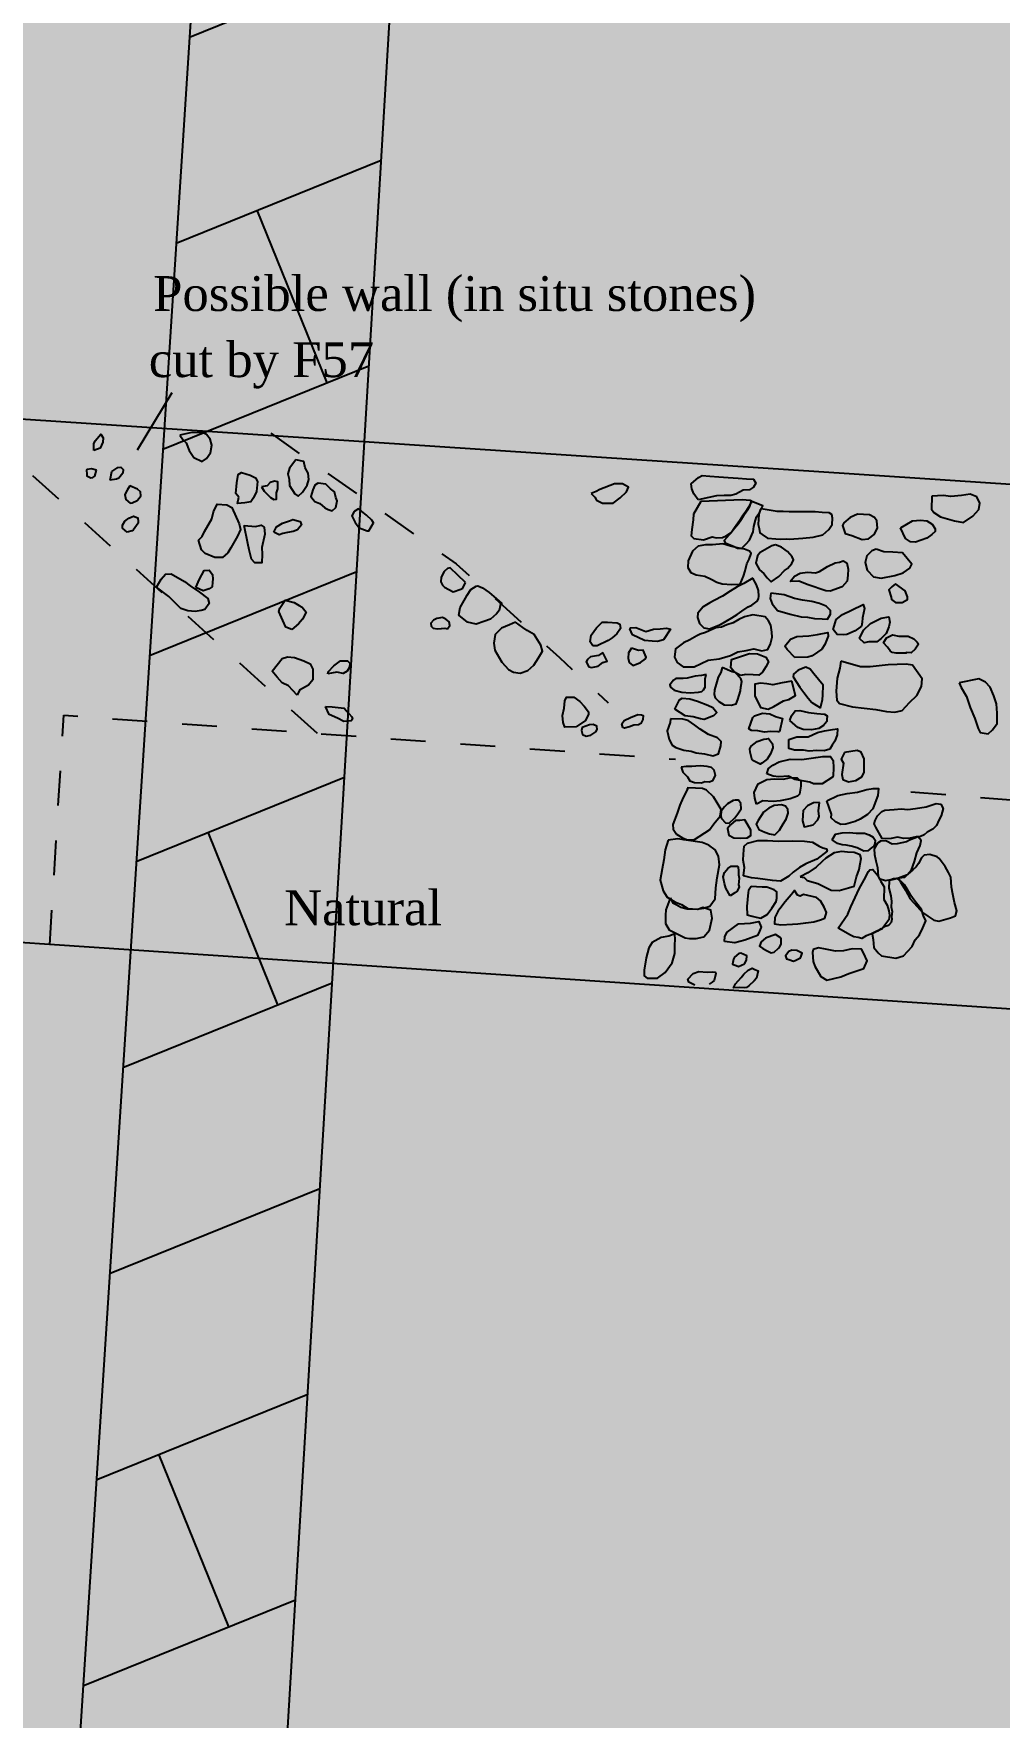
# Model space of a CAD drawing. Header units: feet. Extents: x 442639 to 445151, y 513727 to 516000.
# Drawn here: x 443618.84 to 443621.608, y 515063.257 to 515068.084 of the extents above; entities that cross this region are included whole.
import ezdxf

# ---------------------------------------------------------------- set-up
doc = ezdxf.new("R2010")
doc.units = ezdxf.units.FT
doc.header["$MEASUREMENT"] = 0
doc.linetypes.add('DASHDOT', pattern=[1, 0.5, -0.25, 0, -0.25])
doc.linetypes.add('DASHED', pattern=[0.75, 0.5, -0.25])
doc.layers.get('0').update_dxf_attribs({"linetype": 'CONTINUOUS'})
for name, color, linetype in [('AI', 14, 'CONTINUOUS'), ('FEATURES', 7, 'CONTINUOUS'), ('FW_AREA97', 8, 'CONTINUOUS'), ('GEOAREA', 4, 'CONTINUOUS'), ('TRENCH', 1, 'CONTINUOUS')]:
    doc.layers.add(name, color=color, linetype=linetype)
doc.styles.get("Standard").update_dxf_attribs({"font": 'times.ttf', "height": 2})

# ---------------------------------------------------------------- blocks, each defined once
blk = doc.blocks.new('*X3')
at = {"color": 0}
for p, q in [((228.0058, -8.001), (228.6373, -8.001)), ((227.7487, -8.5344), (228.3834, -8.5344)), ((228, -9.0678), (228, -8.5344)), ((227.4915, -9.0678), (228.1295, -9.0678)), ((227.2344, -9.6012), (227.8756, -9.6012)), ((226.9772, -10.1346), (227.6217, -10.1346)), ((227.2, -10.668), (227.2, -10.1346)), ((226.7201, -10.668), (227.3678, -10.668)), ((226.4629, -11.2014), (227.1139, -11.2014)), ((226.2057, -11.7348), (226.86, -11.7348)), ((226.4, -12.2682), (226.4, -11.7348)), ((225.9486, -12.2682), (226.6061, -12.2682))]:
    blk.add_line(p, q, dxfattribs=at)

msp = doc.modelspace()

# ---------------------------------------------------------------- hatches: boundary and pattern name
at = {"layer": 'FW_AREA97', "ltscale": 100}
h = msp.add_hatch(dxfattribs=at)
h.set_pattern_fill('ANSI31', color=8, scale=125, style=0)
h.paths.add_polyline_path([(443587.9758, 515216.422), (443587.0079, 515217.5215), (443572.5958, 515207.8347), (443554.9395, 515197.4858), (443537.9093, 515187.5386), (443512.9369, 515172.3604), (443493.9645, 515160.9772), (443460.4102, 515139.8016), (443431.9751, 515122.3448), (443414.8964, 515111.4661), (443405.3836, 515106.0452), (443399.1004, 515103.4782), (443393.6026, 515101.2321), (443388.405, 515100.3887), (443382.7323, 515099.1912), (443382.0736, 515096.9104), (443382.3972, 515095.1499), (443383.5425, 515088.9193), (443383.564, 515083.8833), (443382.1921, 515078.123), (443381.0337, 515073.4313), (443384.2207, 515057.6255), (443318.7083, 515029.5638), (443254.0023, 515002.669), (443234.4327, 514993.6388), (443208.0822, 514982.0003), (443180.7603, 514970.8307), (443151.7141, 514959.1323), (443125.9832, 514948.7378), (443135.6538, 514903.4458), (443139.613, 514884.672), (443178.6232, 514701.9085), (443209.0615, 514703.7127), (443226.823, 514704.5232), (443230.5837, 514708.1606), (443242.2172, 514710.2135), (443252.6103, 514710.9524), (443261.8059, 514711.1498), (443272.8933, 514709.4675), (443279.9449, 514710.5737), (443284.8275, 514712.0569), (443293.8824, 514712.3847), (443306.4887, 514711.3973), (443312.8993, 514711.5839), (443321.4602, 514712.019), (443331.4863, 514712.6456), (443343.2412, 514714.1572), (443419.6649, 514722.594), (443437.9295, 514724.5201), (443451.3439, 514726.3813), (443463.0865, 514728.0875), (443474.1394, 514729.7122), (443483.1522, 514730.8143), (443493.3101, 514731.4574), (443499.8231, 514717.3401), (443505.9597, 514717.7269), (443516.8969, 514718.8004), (443528.3746, 514721.1069), (443537.7586, 514722.3581), (443555.6172, 514723.33), (443565.188, 514722.5722), (443571.8983, 514721.9846), (443575.6562, 514722.2028), (443577.3036, 514722.2985), (443621.2086, 514712.3109), (443656.0811, 514706.2902), (443682.6034, 514701.8843), (443707.1184, 514697.606), (443718.2303, 514696.1924), (443714.6525, 514598.2867), (443713.0401, 514556.3169), (443712.4192, 514504.6729), (443712.3115, 514456.317), (443712.2268, 514418.2935), (443716.3875, 514403.7013), (443727.1769, 514401.0706), (443733.5879, 514379.7388), (443741.5207, 514358.0193), (443744.9084, 514351.8254), (443767.6958, 514356.8572), (443784.6062, 514360.7695), (443804.504, 514365.4506), (443826.8744, 514370.7945), (443845.1435, 514375.0409), (443861.8778, 514378.8997), (443915.0815, 514200), (443906.5202, 514038.6166), (443920.9951, 514037.3035), (443931.5121, 514036.6907), (443947.5497, 514036.813), (443967.0721, 514036.9316), (443981.7508, 514037.9346), (444001.1383, 514037.5461), (444024.0176, 514034.0435), (444038.9412, 514033.8277), (444056.8896, 514033.6222), (444074.8022, 514033.0591), (444089.0911, 514031.8536), (444101.6089, 514031.7889), (444113.9539, 514032.7898), (444123.0133, 514034.1074), (444123.494, 514029.3671), (444179.6113, 514028.1237), (444375.7958, 514023.7768), (444377.9508, 514033.2093), (444378.2505, 514062.7555), (444378.0865, 514070.071), (444377.9531, 514077.6676), (444378.3605, 514088.6524), (444378.8611, 514096.498), (444379.9012, 514103.8769), (444382.1067, 514122.0878), (444382.7836, 514132.4558), (444385.0547, 514147.0116), (444387.5268, 514164.5612), (444389.7144, 514186.9233), (444391.9649, 514209.4302), (444393.1851, 514220.4534), (444393.6261, 514228.9813), (444395.3438, 514261.938), (444396.717, 514283.8305), (444397.381, 514301.9425), (444396.7736, 514312.7857), (444397.0887, 514320.1836), (444397.4749, 514332.2541), (444395.4783, 514362.2215), (444394.1443, 514387.1281), (444391.2289, 514408.3894), (444396.9154, 514413.6904), (444401.2193, 514435.0214), (444402.7656, 514457.906), (444405.4661, 514495.2431), (444410.1124, 514529.5465), (444417.1664, 514561.6097), (444433.1742, 514600.3727), (444445.8403, 514629.8488), (444455.1064, 514659.0441), (444464.2927, 514692.2743), (444472.2158, 514718.6015), (444475.4406, 514733.8811), (444488.3912, 514761.6499), (444498.7545, 514784.1713), (444527.7699, 514804.4061), (444584.3356, 514844.9687), (444588.4232, 514851.9881), (444592.6632, 514859.2689), (444594.7693, 514862.5032), (444596.9769, 514866.3922), (444598.7208, 514870.6071), (444611.2059, 514897.7813), (444621.2339, 514922.3353), (444629.0712, 514942.4177), (444635.4826, 514956.7906), (444636.385, 514966.7749), (444638.5641, 514973.3264), (444644.3216, 514984.9178), (444649.0995, 514996.0771), (444581.1078, 515024.0775), (444596.393, 515068.324), (444336.7532, 515100), (444319.507, 515100.5598), (444303.7129, 515101.4748), (444281.5655, 515103.6725), (444245.7354, 515107.2279), (444205.9386, 515110.6825), (444194.3735, 515112.2631), (444162.318, 515117.0228), (444139.1282, 515119.1504), (444119.9515, 515119.9689), (444093.7654, 515121.6318), (444085.4552, 515122.1088), (444057.9394, 515138.0126), (444004.8974, 515142.7657), (444002.0085, 515131.6437), (444000, 515122.4247), (443999.0672, 515110.4654), (443998.8852, 515097.8399), (443997.8426, 515086.9067), (443992.6695, 515065.269), (443985.8303, 515030.1677), (443974.5039, 514977.2198), (443969.9057, 514974.0915), (443965.1604, 514973.7349), (443962.3867, 514975.357), (443950.0534, 514978.6867), (443943.973, 514976.4459), (443795.1517, 514953.041), (443786.8995, 514952.3595), (443728.6575, 514937.2568), (443713.6152, 514985.7521), (443699.9239, 514992.3591), (443696.242, 515002.9992), (443692.2785, 515017.7607), (443687.4755, 515027.8136), (443679.8793, 515041.3564), (443672.6877, 515053.2394), (443666.5443, 515059.2155), (443649.3747, 515102.3184), (443639.1813, 515121.1935), (443626.8835, 515153.7356), (443593.8066, 515207.0414)])
at = {"layer": 'GEOAREA', "ltscale": 100}
h = msp.add_hatch(color=256, dxfattribs=at)
h.paths.add_polyline_path([(443360, 514713.431), (443420, 514713.431), (443420, 514513.431), (443360, 514513.431)])
h.paths.add_polyline_path([(443161.2998, 514956.1706), (443259.2371, 514712.9667), (443265.0237, 514715.5276), (443265.3549, 514714.6873), (443282.2029, 514714.8548), (443293.9144, 514714.2061), (443300.2498, 514713.2941), (443301.9197, 514714.0385), (443221.12, 514915.5624), (443333.2353, 514960.7386), (443427.4796, 514725.7014), (443429.235, 514726.3931), (443429.5967, 514725.6943), (443440.8083, 514730.0912), (443442.1571, 514728.53), (443447.2358, 514730.4236), (443448.2366, 514728.5959), (443453.8288, 514728.8581), (443486.1164, 514741.6902), (443389.2522, 514983.3753), (443400.1057, 514987.6957), (443388.7157, 515022.1266), (443384.6836, 515039.8032), (443386.1928, 515044.8422), (443385.5536, 515046.683)])
h.paths.add_polyline_path([(443475.5539, 514974.9608), (443494.0391, 514982.2031), (443528.2734, 514895.2721), (443598.6752, 514934.8771), (443568.3743, 515011.2608), (443605.436, 515025.9523), (443633.219, 514955.5186), (443668.4527, 514975.098), (443649.9445, 515021.8519), (443668.4363, 515029.354), (443616.2136, 515161.6966), (443614.2096, 515161.1137), (443596.5928, 515194.8775), (443509.5054, 515160.6041), (443523.9749, 515123.285), (443505.5487, 515116.0012), (443512.8602, 515097.3927), (443383.099, 515046.2551), (443405.1297, 514990.4027), (443460.7902, 515012.209)])
h.paths.add_polyline_path([(443790.6517, 515270.8276), (443603.9722, 515197.5972), (443614.2903, 515171.1641), (443628.267, 515143.0403), (443775.0828, 515200.3781), (443868.7804, 514960.6597), (443876.5059, 514963.6351), (443877.7138, 514961.9588), (443906.7569, 514973.2893)])
h.paths.add_polyline_path([(443689.6378, 514984.3938), (443668.531, 514973.8057), (443650.7792, 514962.249), (443637.2697, 514954.5071), (443740.9078, 514697.977), (443746.0289, 514696.6244), (443750.9099, 514696.6144), (443761.7456, 514694.8357), (443779.8882, 514693.6378), (443790.7161, 514690.5455), (443806.1998, 514690.1884), (443808.4473, 514691.1154)])
h.paths.add_polyline_path([(443584.5177, 514924.2938), (443566.7382, 514914.9389), (443551.4624, 514904.7021), (443532.4627, 514893.5235), (443602.4521, 514721.2537), (443620.6172, 514717.0141), (443626.3803, 514714.9747), (443645.6484, 514712.1034), (443666.2753, 514707.4592), (443671.5914, 514709.5152)])
at = {"layer": 'TRENCH', "ltscale": 100}
h = msp.add_hatch(color=256, dxfattribs=at)
h.paths.add_polyline_path([(443444.3483, 515139.5719), (443443.3731, 515141.0123), (443407.5467, 515121.4927), (443408.2021, 515120.0853)])
h.paths.add_polyline_path([(443483.2518, 515161.9997), (443484.901, 515162.6494), (443466.7336, 515198.2143), (443465.4163, 515197.5447)])
h.paths.add_polyline_path([(443517.7496, 515184.3718), (443518.6202, 515182.7163), (443550.3128, 515203.1299), (443548.7166, 515204.4508)])
h.paths.add_polyline_path([(443679.5035, 515139.2622), (443681.1785, 515139.7499), (443643.7465, 515232.7702), (443642.1533, 515232.1334)], flags=17)
h.paths.add_polyline_path([(443560.1035, 515195.0949), (443558.689, 515195.4195), (443539.7054, 515085.7275), (443541.1236, 515085.449)])
h.paths.add_polyline_path([(443441.8231, 515053.4961), (443442.3669, 515054.8106), (443429.8763, 515059.5983), (443429.5501, 515058.1444)])
h.paths.add_polyline_path([(443454.4019, 515012.9169), (443453.0814, 515013.4182), (443457.1931, 515024.4595), (443458.5513, 515023.946)])
h.paths.add_polyline_path([(443526.5902, 515085.0705), (443525.1503, 515084.8941), (443540.6071, 514936.2429), (443542.1353, 514936.4888)])
h.paths.add_polyline_path([(443457.8323, 514965.4897), (443457.3189, 514966.9174), (443420.5359, 514952.8936), (443421.0364, 514951.4774)])
h.paths.add_polyline_path([(443586.6949, 515064.0899), (443587.9278, 515064.6586), (443598.8324, 515036.6865), (443597.5165, 515036.2561)])
h.paths.add_polyline_path([(443642.3286, 515065.4281), (443642.1847, 515063.9062), (443602.5081, 515066.5743), (443602.6188, 515068.0475)], flags=17)
h.paths.add_polyline_path([(443629.6477, 515090.0471), (443628.2679, 515090.1692), (443629.104, 515100.3245), (443630.5456, 515100.2267)], flags=17)
h.paths.add_polyline_path([(443641.9005, 515046.4608), (443640.78, 515027.0213), (443642.2569, 515026.9556), (443643.4067, 515046.5285)], flags=17)
h.paths.add_polyline_path([(443613.3678, 514921.5957), (443614.818, 514922.2624), (443652.7455, 514829.4983), (443651.1052, 514829.1878)])
h.paths.add_polyline_path([(443748.7047, 514887.4359), (443747.5365, 514886.4237), (443800.3102, 514826.507), (443801.5318, 514827.6531)])
h.paths.add_polyline_path([(443778.3293, 515074.9687), (443776.5457, 515074.4144), (443773.7017, 515090.4758), (443775.6986, 515091.0798)], flags=17)
h.paths.add_polyline_path([(443871.2807, 515019.1993), (443870.5219, 515017.4635), (443849.048, 515029.417), (443850.4647, 515031.6802)], flags=17)
h.paths.add_polyline_path([(443847.133, 515072.6478), (443845.1915, 515072.0366), (443842.7094, 515082.193), (443845.1702, 515082.5284)], flags=17)
h.paths.add_polyline_path([(444045.3138, 514982.301), (444049.1265, 514979.0664), (444045.8919, 514975.2536), (444042.0792, 514978.4882)])
h.paths.add_polyline_path([(444115.9614, 514979.5701), (444120.0103, 514982.5038), (444122.944, 514978.4549), (444118.8951, 514975.5212)])
h.paths.add_polyline_path([(444190.813, 514982.4432), (444195.1141, 514984.9928), (444197.6638, 514980.6918), (444193.3627, 514978.1421)])
h.paths.add_polyline_path([(444048.7097, 515084.1967), (444052.3818, 515087.5902), (444055.7753, 515083.9181), (444052.1032, 515080.5246)])
h.paths.add_polyline_path([(444124.0795, 515073.6337), (444128.3117, 515076.296), (444130.9741, 515072.0638), (444126.7418, 515069.4014)])
h.paths.add_polyline_path([(444049.7175, 515169.7821), (444054.6935, 515170.2713), (444055.1826, 515165.2952), (444050.2066, 515164.8061)])
h.paths.add_polyline_path([(444115.3884, 515183.6877), (444119.4154, 515186.6514), (444122.3791, 515182.6244), (444118.3521, 515179.6607)])
h.paths.add_polyline_path([(444185.1653, 515149.8941), (444188.835, 515153.2901), (444192.231, 515149.6203), (444188.5613, 515146.2244)])
edge = h.paths.add_edge_path()
edge.add_line((443661.1069, 515245.6174), (443660.6437, 515247.3367))
edge.add_line((443660.6437, 515247.3367), (443648.0846, 515241.6947))
edge.add_line((443648.0846, 515241.6947), (443637.3617, 515236.4936))
edge.add_line((443637.3617, 515236.4936), (443624.8118, 515229.8935))
edge.add_line((443624.8118, 515229.8935), (443612.498, 515223.2642))
edge.add_line((443612.498, 515223.2642), (443598.2998, 515215.3802))
edge.add_line((443598.2998, 515215.3802), (443599.5395, 515213.8538))
edge.add_line((443599.5395, 515213.8538), (443610.2799, 515220.1622))
edge.add_line((443610.2799, 515220.1622), (443621.4426, 515226.2081))
edge.add_line((443621.4426, 515226.2081), (443632.0961, 515231.8809))
edge.add_line((443632.0961, 515231.8809), (443644.2105, 515237.8747))
edge.add_line((443644.2105, 515237.8747), (443661.1069, 515245.6174))
edge.add_line((443876.0861, 514893.1205), (443976.0861, 514893.1205))

# ---------------------------------------------------------------- linework, layer by layer
at = {"layer": 'AI', "color": 17}
msp.add_lwpolyline([(443578.6884, 515126.0347, 0.000001), (443578.8988, 515127.3664, 0.000001), (443579.049, 515128.318, 0.000039)], format="xyb", dxfattribs=at)
at = {"layer": 'AI', "color": 7}
msp.add_lwpolyline([(443619.8353, 515076.5781), (443618.451, 515055.1428), (443619.0868, 515055.1457), (443620.3616, 515076.5366)], close=True, dxfattribs=at)
at = {"layer": 'FEATURES'}
for points in [[(443619.2361, 515067.0551), (443619.1369, 515066.8898)], [(443620.7352, 515065.356), (443620.7182, 515065.3648), (443620.7156, 515065.373), (443620.7305, 515065.3896), (443620.7465, 515065.3952), (443620.7712, 515065.3935), (443620.7849, 515065.3941), (443620.794, 515065.3934), (443620.7958, 515065.3897), (443620.7907, 515065.3696), (443620.7856, 515065.3648), (443620.7763, 515065.359)]]:
    msp.add_lwpolyline(points, dxfattribs=at)
at = {"layer": 'FEATURES', "linetype": 'DASHED', "ltscale": 0.1, "flags": 128}
for points in [[(443619.6531, 515066.078), (443618.6386, 515066.9969)], [(443619.5197, 515066.9387), (443620.0512, 515066.5644), (443620.1947, 515066.4366), (443620.3472, 515066.2954), (443620.4865, 515066.1659)]]:
    msp.add_lwpolyline(points, dxfattribs=at)
at = {"layer": 'FEATURES'}
for points in [[(443619.0124, 515066.8893), (443619.0121, 515066.9081), (443619.0164, 515066.917), (443619.0326, 515066.9363), (443619.0391, 515066.9258), (443619.0382, 515066.9135), (443619.0339, 515066.905), (443619.0309, 515066.896)], [(443619.2584, 515066.9332), (443619.2679, 515066.9205), (443619.2769, 515066.9114), (443619.2857, 515066.8895), (443619.2991, 515066.8693), (443619.3227, 515066.858), (443619.3357, 515066.8667), (443619.3469, 515066.8823), (443619.3505, 515066.9049), (443619.3461, 515066.9216), (443619.3355, 515066.9352), (443619.3254, 515066.9396), (443619.2934, 515066.9411)], [(443619.5915, 515066.8626), (443619.5734, 515066.8391), (443619.5682, 515066.8226), (443619.5722, 515066.8067), (443619.5734, 515066.7894), (443619.5885, 515066.7654), (443619.5984, 515066.7587), (443619.6101, 515066.7703), (443619.6235, 515066.7902), (443619.6291, 515066.8062), (443619.6269, 515066.8248), (443619.6183, 515066.8398), (443619.614, 515066.8578)], [(443619.0203, 515066.8326), (443619.0058, 515066.8369), (443618.9932, 515066.8346), (443618.9914, 515066.8323), (443618.9923, 515066.8226), (443618.9919, 515066.817), (443619.0039, 515066.8109), (443619.0096, 515066.8121), (443619.0154, 515066.8153)], [(443619.0587, 515066.8046), (443619.0637, 515066.8295), (443619.0813, 515066.8402), (443619.0898, 515066.8412), (443619.0962, 515066.8351), (443619.0954, 515066.824), (443619.0835, 515066.8096), (443619.0777, 515066.8068)], [(443619.4283, 515066.7558), (443619.4198, 515066.766), (443619.4224, 515066.7963), (443619.4262, 515066.8205), (443619.4354, 515066.8266), (443619.4605, 515066.8184), (443619.476, 515066.8113), (443619.4812, 515066.8001), (443619.4787, 515066.7714), (443619.4702, 515066.7532), (443619.4626, 515066.7421), (443619.4452, 515066.7397), (443619.4242, 515066.7377)], [(443620.7446, 515066.7479), (443620.733, 515066.7652), (443620.7272, 515066.7792), (443620.7251, 515066.7942), (443620.7456, 515066.8116), (443620.7564, 515066.8176), (443620.7784, 515066.816), (443620.8039, 515066.8141), (443620.8314, 515066.8122), (443620.8597, 515066.8101), (443620.884, 515066.8083), (443620.9035, 515066.8069), (443620.91, 515066.796), (443620.9035, 515066.7845), (443620.8922, 515066.7769), (443620.8736, 515066.7758), (443620.8531, 515066.7637), (443620.8389, 515066.7607), (443620.8196, 515066.7605), (443620.7971, 515066.7589), (443620.7751, 515066.7541)], [(443619.1156, 515066.788), (443619.1075, 515066.7758), (443619.101, 515066.7634), (443619.1044, 515066.7492), (443619.1168, 515066.7379), (443619.1221, 515066.7395), (443619.1362, 515066.7457), (443619.1419, 515066.7525), (443619.1473, 515066.7597), (443619.1464, 515066.7706), (443619.1374, 515066.778)], [(443619.4929, 515066.7848), (443619.5004, 515066.7726), (443619.5192, 515066.7548), (443619.5288, 515066.7485), (443619.5361, 515066.75), (443619.5358, 515066.7681), (443619.5402, 515066.7798), (443619.5401, 515066.7994), (443619.5298, 515066.8017), (443619.5179, 515066.7974), (443619.5096, 515066.788)], [(443619.6556, 515066.7958), (443619.6535, 515066.7944), (443619.646, 515066.7901), (443619.6398, 515066.7762), (443619.6348, 515066.7577), (443619.641, 515066.7484), (443619.6458, 515066.7429), (443619.6598, 515066.7378), (443619.6749, 515066.7247), (443619.6838, 515066.7205), (443619.6956, 515066.7164), (443619.7066, 515066.7256), (443619.7097, 515066.7454), (443619.706, 515066.7549), (443619.7019, 515066.7709), (443619.6913, 515066.7796), (443619.6779, 515066.793)], [(443620.4381, 515066.7657), (443620.449, 515066.7557), (443620.4539, 515066.7465), (443620.471, 515066.738), (443620.5014, 515066.7379), (443620.521, 515066.7537), (443620.5394, 515066.7704), (443620.5456, 515066.7843), (443620.5283, 515066.7936), (443620.5054, 515066.7937), (443620.4634, 515066.7771), (443620.4522, 515066.7719)], [(443619.3123, 515066.6319), (443619.3227, 515066.6424), (443619.3298, 515066.6571), (443619.3504, 515066.6933), (443619.3551, 515066.7134), (443619.3655, 515066.7355), (443619.3938, 515066.7334), (443619.4081, 515066.7256), (443619.4291, 515066.6788), (443619.4324, 515066.6625), (443619.4242, 515066.6435), (443619.4049, 515066.61), (443619.3967, 515066.5958), (443619.3813, 515066.5825), (443619.3596, 515066.5824), (443619.3316, 515066.5941), (443619.3207, 515066.6041)], [(443619.7713, 515066.7222), (443619.7591, 515066.7142), (443619.7522, 515066.7023), (443619.7612, 515066.6828), (443619.7726, 515066.668), (443619.796, 515066.6591), (443619.8012, 515066.6587), (443619.8145, 515066.6822), (443619.8098, 515066.6897), (443619.7944, 515066.7037), (443619.7846, 515066.7116)], [(443620.7531, 515066.7433), (443620.7316, 515066.7064), (443620.7304, 515066.6904), (443620.7264, 515066.6627), (443620.7251, 515066.6447), (443620.7322, 515066.637), (443620.7599, 515066.633), (443620.785, 515066.6416), (443620.7968, 515066.6391), (443620.8145, 515066.6395), (443620.8257, 515066.6447), (443620.8388, 515066.6537), (443620.8493, 515066.667), (443620.8603, 515066.6798), (443620.8692, 515066.692), (443620.8779, 515066.7066), (443620.8876, 515066.7199), (443620.8936, 515066.7299), (443620.8978, 515066.7444), (443620.8943, 515066.7463), (443620.8708, 515066.748)], [(443620.8985, 515066.7432), (443620.8967, 515066.7397), (443620.8944, 515066.7363), (443620.8902, 515066.7277), (443620.8794, 515066.7113), (443620.8732, 515066.7033), (443620.8636, 515066.6872), (443620.8591, 515066.6807), (443620.849, 515066.6674), (443620.8414, 515066.6563), (443620.8191, 515066.6315), (443620.8222, 515066.6249), (443620.8483, 515066.6142), (443620.8576, 515066.6095), (443620.8688, 515066.6087), (443620.8829, 515066.6217), (443620.8921, 515066.6322), (443620.9023, 515066.6563), (443620.905, 515066.6714), (443620.9094, 515066.6891), (443620.9118, 515066.6993), (443620.9211, 515066.7119), (443620.9301, 515066.7309), (443620.9301, 515066.7309)], [(443620.9255, 515066.722), (443620.9232, 515066.7185), (443620.9192, 515066.7072), (443620.9181, 515066.6925), (443620.917, 515066.6773), (443620.9198, 515066.6655), (443620.9221, 515066.6529), (443620.9285, 515066.6484), (443620.9434, 515066.6381), (443620.9677, 515066.6364), (443620.9813, 515066.6354), (443620.9974, 515066.6358), (443621.0069, 515066.6351), (443621.0448, 515066.638), (443621.0751, 515066.641), (443621.1024, 515066.6471), (443621.1196, 515066.6631), (443621.129, 515066.6772), (443621.1303, 515066.6951), (443621.1287, 515066.7057), (443621.121, 515066.7102), (443621.1006, 515066.7117), (443621.0803, 515066.7132), (443621.0587, 515066.7132), (443621.0274, 515066.7134), (443621.0058, 515066.7134), (443620.9886, 515066.7146), (443620.9718, 515066.7142)], [(443621.4146, 515066.7587), (443621.4139, 515066.7211), (443621.4204, 515066.7114), (443621.44, 515066.6992), (443621.4796, 515066.6879), (443621.5061, 515066.6824), (443621.5327, 515066.7013), (443621.5497, 515066.7197), (443621.5526, 515066.7383), (443621.5443, 515066.7566), (443621.5244, 515066.764), (443621.4997, 515066.7602), (443621.469, 515066.7572), (443621.4476, 515066.7604)], [(443619.108, 515066.6547), (443619.094, 515066.6666), (443619.0947, 515066.6753), (443619.1011, 515066.6865), (443619.1126, 515066.6957), (443619.1262, 515066.7007), (443619.1383, 515066.6966), (443619.1395, 515066.6853), (443619.1392, 515066.6813), (443619.1253, 515066.6607), (443619.122, 515066.6593)], [(443619.4432, 515066.6738), (443619.4759, 515066.6714), (443619.4918, 515066.6751), (443619.5002, 515066.6692), (443619.5024, 515066.6494), (443619.494, 515066.6112), (443619.495, 515066.5923), (443619.4936, 515066.5675), (443619.4739, 515066.5669), (443619.4643, 515066.5773), (443619.4578, 515066.6046), (443619.4539, 515066.6229)], [(443619.5284, 515066.6548), (443619.5359, 515066.6707), (443619.5531, 515066.6806), (443619.5737, 515066.688), (443619.5827, 515066.6913), (443619.6036, 515066.6862), (443619.6081, 515066.6763), (443619.5959, 515066.6623), (443619.5834, 515066.6568), (443619.568, 515066.6543), (443619.5542, 515066.6517), (443619.5435, 515066.6473)], [(443621.2021, 515066.7068), (443621.181, 515066.6975), (443621.163, 515066.682), (443621.1588, 515066.6742), (443621.166, 515066.6509), (443621.1852, 515066.6459), (443621.2148, 515066.6341), (443621.2334, 515066.6364), (443621.2495, 515066.6484), (443621.2589, 515066.6666), (443621.2568, 515066.6872), (443621.2506, 515066.6969), (443621.2364, 515066.7047)], [(443621.3247, 515066.6675), (443621.3268, 515066.6689), (443621.3594, 515066.6878), (443621.382, 515066.6898), (443621.4003, 515066.688), (443621.4156, 515066.6785), (443621.4247, 515066.665), (443621.4241, 515066.6575), (443621.415, 515066.6481), (443621.4003, 515066.6379), (443621.3686, 515066.6262), (443621.3534, 515066.6273), (443621.3393, 515066.6367)], [(443620.8654, 515066.5063), (443620.8746, 515066.5289), (443620.8798, 515066.5446), (443620.8848, 515066.5642), (443620.8913, 515066.5774), (443620.8974, 515066.5942), (443620.8926, 515066.6005), (443620.8778, 515066.6068), (443620.8581, 515066.6103), (443620.8376, 515066.6153), (443620.8156, 515066.6221), (443620.7858, 515066.6191), (443620.7661, 515066.6189), (443620.745, 515066.6148), (443620.7283, 515066.6004), (443620.7167, 515066.5732), (443620.7153, 515066.5541), (443620.7243, 515066.5398), (443620.7394, 515066.5327), (443620.7644, 515066.5293), (443620.7818, 515066.5204), (443620.7984, 515066.512), (443620.8141, 515066.5072), (443620.8416, 515066.5052)], [(443620.9669, 515066.6192), (443620.9563, 515066.6164), (443620.9224, 515066.5964), (443620.9153, 515066.5869), (443620.9102, 515066.566), (443620.9204, 515066.5476), (443620.9337, 515066.5363), (443620.9432, 515066.5239), (443620.9544, 515066.5127), (443620.976, 515066.5284), (443620.9924, 515066.5448), (443621.0008, 515066.551), (443621.0139, 515066.5649), (443621.0186, 515066.5754), (443621.0145, 515066.5849), (443621.0016, 515066.5999), (443620.9836, 515066.6124)], [(443621.009, 515066.5136), (443621.0213, 515066.5291), (443621.0375, 515066.5376), (443621.0582, 515066.5401), (443621.0817, 515066.5384), (443621.0932, 515066.5427), (443621.1155, 515066.5568), (443621.1378, 515066.5668), (443621.15, 515066.5691), (443621.1607, 515066.5731), (443621.1716, 515066.5675), (443621.175, 515066.5492), (443621.1738, 515066.5321), (443621.1726, 515066.515), (443621.1574, 515066.4988), (443621.1236, 515066.486), (443621.1112, 515066.4869), (443621.0603, 515066.5038), (443621.0339, 515066.515)], [(443621.2553, 515066.6068), (443621.2426, 515066.6017), (443621.2287, 515066.587), (443621.2237, 515066.5686), (443621.2297, 515066.5465), (443621.2476, 515066.5272), (443621.2694, 515066.5236), (443621.3088, 515066.5308), (443621.333, 515066.539), (443621.3519, 515066.5517), (443621.358, 515066.5637), (443621.3311, 515066.5961), (443621.3036, 515066.598), (443621.2772, 515066.5984)], [(443619.1924, 515066.4975), (443619.2053, 515066.5207), (443619.2179, 515066.5346), (443619.234, 515066.5358), (443619.2721, 515066.5134), (443619.2881, 515066.5014), (443619.3152, 515066.4835), (443619.3391, 515066.4645), (443619.3429, 515066.4502), (443619.3304, 515066.4335), (443619.3198, 515066.4302), (443619.3024, 515066.4279), (443619.282, 515066.4293), (443619.2621, 515066.4364), (443619.243, 515066.455), (443619.227, 515066.471)], [(443619.3045, 515066.4966), (443619.3155, 515066.5203), (443619.3289, 515066.5454), (443619.3426, 515066.546), (443619.3525, 515066.5341), (443619.3532, 515066.5208), (443619.3525, 515066.5116), (443619.3515, 515066.4981), (443619.3432, 515066.4931), (443619.3255, 515066.4867)], [(443620.0782, 515066.5108), (443620.0336, 515066.5529), (443620.0267, 515066.5514), (443620.0164, 515066.5421), (443620.008, 515066.5259), (443620.0071, 515066.5131), (443620.0119, 515066.5032), (443620.0179, 515066.4975), (443620.0303, 515066.4906), (443620.0422, 515066.4841), (443620.0644, 515066.4918), (443620.0703, 515066.4949)], [(443620.1794, 515066.4526), (443620.1746, 515066.4305), (443620.1667, 515066.4206), (443620.1492, 515066.4059), (443620.1303, 515066.3992), (443620.1088, 515066.3912), (443620.0836, 515066.3974), (443620.059, 515066.4172), (443620.0626, 515066.4394), (443620.0777, 515066.4655), (443620.0828, 515066.4744), (443620.0936, 515066.4912), (443620.1083, 515066.5002), (443620.1128, 515066.5015), (443620.1268, 515066.4957), (443620.1455, 515066.4819), (443620.1591, 515066.4709), (443620.1821, 515066.4508)], [(443620.9022, 515066.5229), (443620.8763, 515066.5079), (443620.8568, 515066.4981), (443620.8371, 515066.4863), (443620.8152, 515066.4715), (443620.791, 515066.4588), (443620.7781, 515066.4525), (443620.7593, 515066.4415), (443620.7439, 515066.4233), (443620.743, 515066.4106), (443620.749, 515066.3933), (443620.7542, 515066.3873), (443620.7617, 515066.3808), (443620.7771, 515066.3781), (443620.8089, 515066.3902), (443620.8416, 515066.4099), (443620.8566, 515066.4188), (443620.8705, 515066.4282), (443620.8883, 515066.4406), (443620.899, 515066.4454), (443620.9139, 515066.4575), (443620.918, 515066.464), (443620.9186, 515066.472), (443620.9181, 515066.4881), (443620.9125, 515066.5037)], [(443620.9529, 515066.4804), (443620.9518, 515066.4652), (443620.9574, 515066.4492), (443620.9725, 515066.4305), (443621.009, 515066.4202), (443621.0401, 515066.4127), (443621.0585, 515066.4114), (443621.0783, 515066.408), (443621.1006, 515066.4064), (443621.1157, 515066.4053), (443621.1248, 515066.4198), (443621.124, 515066.4307), (443621.112, 515066.4428), (443621.093, 515066.451), (443621.0705, 515066.4562), (443621.0444, 515066.4601), (443621.0211, 515066.4654), (443620.9918, 515066.4759)], [(443621.311, 515066.5069), (443621.3004, 515066.4985), (443621.2918, 515066.4899), (443621.2986, 515066.4686), (443621.2997, 515066.4617), (443621.3104, 515066.4533), (443621.33, 515066.4535), (443621.3451, 515066.462), (443621.3456, 515066.4696), (443621.3388, 515066.4865)], [(443619.58, 515066.3765), (443619.5628, 515066.3826), (443619.5538, 515066.4021), (443619.5428, 515066.4281), (443619.5451, 515066.4372), (443619.5612, 515066.46), (443619.5868, 515066.4538), (443619.6006, 515066.4448), (443619.6094, 515066.4397), (443619.6212, 515066.426), (443619.6102, 515066.406), (443619.5991, 515066.392)], [(443621.1409, 515066.4046), (443621.1584, 515066.4194), (443621.1842, 515066.4316), (443621.2182, 515066.4479), (443621.2218, 515066.4361), (443621.2163, 515066.41), (443621.2152, 515066.3957), (443621.2129, 515066.3858), (443621.1955, 515066.3726), (443621.1711, 515066.3616), (443621.1618, 515066.3606), (443621.1435, 515066.362), (443621.1321, 515066.3764)], [(443620.0261, 515066.3783), (443620.0329, 515066.3878), (443620.0312, 515066.3984), (443620.0217, 515066.4059), (443620.012, 515066.4102), (443619.9954, 515066.4078), (443619.9858, 515066.4029), (443619.9784, 515066.3942), (443619.9798, 515066.3857), (443619.985, 515066.3801), (443619.9976, 515066.3776), (443620.0094, 515066.3791), (443620.0183, 515066.3801)], [(443620.2215, 515066.397), (443620.2045, 515066.3894), (443620.1813, 515066.3795), (443620.1632, 515066.362), (443620.159, 515066.337), (443620.162, 515066.3168), (443620.1819, 515066.2825), (443620.2012, 515066.2614), (443620.2151, 515066.254), (443620.2345, 515066.2506), (443620.2567, 515066.2586), (443620.2735, 515066.2738), (443620.287, 515066.2945), (443620.2988, 515066.3141), (443620.2936, 515066.3309), (443620.2746, 515066.3615), (443620.2546, 515066.3734), (443620.242, 515066.3815)], [(443620.4426, 515066.3289), (443620.435, 515066.3403), (443620.438, 515066.3597), (443620.4535, 515066.3806), (443620.4699, 515066.3967), (443620.4852, 515066.3972), (443620.5131, 515066.3952), (443620.5208, 515066.3914), (443620.5219, 515066.3785), (443620.5116, 515066.364), (443620.4983, 515066.3522), (443620.487, 515066.3446), (443620.455, 515066.3296)], [(443620.6454, 515066.3467), (443620.6282, 515066.3416), (443620.6135, 515066.3426), (443620.5907, 515066.3443), (443620.5571, 515066.3611), (443620.5491, 515066.3777), (443620.5509, 515066.3812), (443620.5658, 515066.3817), (443620.5951, 515066.3708), (443620.6168, 515066.3772), (443620.6357, 515066.3779), (443620.6542, 515066.3797), (443620.6653, 515066.3773)], [(443620.7664, 515066.3676), (443620.7504, 515066.3628), (443620.7408, 515066.3578), (443620.7211, 515066.3464), (443620.7025, 515066.3374), (443620.6804, 515066.3209), (443620.6771, 515066.2971), (443620.6848, 515066.2818), (443620.7019, 515066.2693), (443620.7339, 515066.2686), (443620.7734, 515066.2878), (443620.8054, 515066.2919), (443620.8373, 515066.3016), (443620.8589, 515066.312), (443620.8824, 515066.3159), (443620.9048, 515066.3203), (443620.9277, 515066.3151), (443620.9452, 515066.319), (443620.9523, 515066.3349), (443620.9569, 515066.3538), (443620.9564, 515066.3687), (443620.953, 515066.3886), (443620.9471, 515066.4006), (443620.9367, 515066.4126), (443620.9018, 515066.4179), (443620.8778, 515066.4121), (443620.862, 515066.4048), (443620.8453, 515066.3956), (443620.8273, 515066.3897), (443620.812, 515066.3832), (443620.7958, 515066.3807)], [(443621.2071, 515066.3498), (443621.2189, 515066.3745), (443621.2387, 515066.3936), (443621.2699, 515066.4085), (443621.2914, 515066.4126), (443621.2943, 515066.3971), (443621.2917, 515066.3837), (443621.2839, 515066.365), (443621.2701, 515066.3504), (443621.2573, 515066.3405), (443621.2341, 515066.3406), (443621.2211, 515066.3379)], [(443621.0217, 515066.2958), (443620.9997, 515066.3191), (443620.9939, 515066.3279), (443621.0102, 515066.3484), (443621.028, 515066.3563), (443621.0622, 515066.3582), (443621.087, 515066.3621), (443621.1166, 515066.3679), (443621.1175, 515066.3574), (443621.1085, 515066.3332), (443621.0991, 515066.3195), (443621.0876, 515066.3107), (443621.0717, 515066.3006), (443621.0598, 515066.2967)], [(443621.3012, 515066.3105), (443621.2955, 515066.3145), (443621.2883, 515066.3254), (443621.2768, 515066.3379), (443621.2846, 515066.3518), (443621.302, 515066.3605), (443621.3206, 515066.3572), (443621.3467, 515066.3569), (443621.3637, 515066.3492), (443621.3727, 515066.3398), (443621.3763, 515066.3339), (443621.3676, 515066.3197), (443621.3557, 515066.3093), (443621.3417, 515066.3104), (443621.3416, 515066.3084), (443621.3123, 515066.3081)], [(443619.5952, 515066.1879), (443619.5703, 515066.2145), (443619.5525, 515066.2234), (443619.5376, 515066.2397), (443619.5232, 515066.2564), (443619.5523, 515066.2928), (443619.5675, 515066.2977), (443619.5874, 515066.2958), (443619.6148, 515066.2866), (443619.6322, 515066.2778), (443619.6402, 515066.262), (443619.6401, 515066.2319), (443619.6273, 515066.2164), (443619.6018, 515066.2018)], [(443619.6834, 515066.2488), (443619.6838, 515066.2544), (443619.7007, 515066.272), (443619.7197, 515066.2859), (443619.7397, 515066.286), (443619.7465, 515066.2795), (443619.7457, 515066.2684), (443619.7388, 515066.2564), (443619.7275, 515066.25), (443619.7089, 515066.2534)], [(443620.4713, 515066.3104), (443620.459, 515066.3017), (443620.4367, 515066.2977), (443620.4277, 515066.2903), (443620.4236, 515066.283), (443620.4314, 515066.2688), (443620.4393, 515066.2667), (443620.4584, 515066.2713), (443620.472, 515066.2819), (443620.4839, 515066.2851)], [(443620.5543, 515066.3229), (443620.5453, 515066.3095), (443620.5442, 515066.2935), (443620.5469, 515066.2817), (443620.5576, 515066.2733), (443620.5682, 515066.2766), (443620.5798, 515066.2813), (443620.5938, 515066.2919), (443620.5957, 515066.2966), (443620.5876, 515066.3168), (443620.5743, 515066.3162)], [(443620.866, 515066.2442), (443620.8495, 515066.2542), (443620.8383, 515066.2658), (443620.8401, 515066.2898), (443620.8926, 515066.3068), (443620.9154, 515066.3067), (443620.9392, 515066.2966), (443620.9466, 515066.2836), (443620.9391, 515066.2686), (443620.9297, 515066.254), (443620.9186, 515066.2448), (443620.9026, 515066.246), (443620.8815, 515066.2475)], [(443621.1539, 515066.2851), (443621.1509, 515066.2653), (443621.1432, 515066.237), (443621.1409, 515066.1995), (443621.1422, 515066.1733), (443621.1504, 515066.1639), (443621.1878, 515066.1548), (443621.2545, 515066.1464), (443621.2845, 515066.1406), (443621.3084, 515066.1388), (443621.3296, 515066.1437), (443621.351, 515066.167), (443621.3716, 515066.1868), (443621.3855, 515066.2126), (443621.3871, 515066.2349), (443621.3595, 515066.2742), (443621.3413, 515066.2771), (443621.2902, 515066.2744), (443621.2377, 515066.2694), (443621.2105, 515066.2694)], [(443620.7681, 515066.2473), (443620.7542, 515066.2443), (443620.736, 515066.242), (443620.7136, 515066.2368), (443620.7023, 515066.236), (443620.6811, 515066.2359), (443620.6747, 515066.2304), (443620.6641, 515066.2171), (443620.6656, 515066.2106), (443620.6766, 515066.2018), (443620.6979, 515066.1963), (443620.7218, 515066.1945), (443620.7459, 515066.196), (443620.7557, 515066.1985), (443620.7605, 515066.2033), (443620.7654, 515066.2106), (443620.7655, 515066.2342)], [(443620.8136, 515066.2668), (443620.8102, 515066.253), (443620.802, 515066.2396), (443620.7969, 515066.2195), (443620.7917, 515066.2027), (443620.7911, 515066.1895), (443620.794, 515066.1797), (443620.8041, 515066.1693), (443620.8191, 515066.1602), (443620.8398, 515066.1587), (443620.8541, 515066.1625), (443620.859, 515066.1754), (443620.8664, 515066.2001), (443620.8672, 515066.2108), (443620.87, 515066.2271), (443620.8674, 515066.2353), (443620.851, 515066.2525), (443620.8424, 515066.2551)], [(443621.0957, 515066.151), (443621.1019, 515066.1754), (443621.1028, 515066.1882), (443621.1033, 515066.2162), (443621.0764, 515066.249), (443621.0657, 515066.2622), (443621.0541, 515066.2683), (443621.0314, 515066.2591), (443621.0182, 515066.2476), (443621.0177, 515066.2408), (443621.0368, 515066.211), (443621.0484, 515066.1953), (443621.0605, 515066.1792), (443621.0712, 515066.1668)], [(443621.0132, 515066.2283), (443620.9859, 515066.2231), (443620.9587, 515066.2175), (443620.9421, 515066.2207), (443620.9237, 515066.222), (443620.9075, 515066.2192), (443620.9079, 515066.1859), (443620.9235, 515066.1527), (443620.9456, 515066.1475), (443620.9618, 515066.1551), (443620.9894, 515066.1711), (443621.0045, 515066.1753), (443621.0242, 515066.1871)], [(443621.4933, 515066.2228), (443621.4991, 515066.21), (443621.5145, 515066.1836), (443621.5251, 515066.1528), (443621.538, 515066.121), (443621.5479, 515066.0923), (443621.5535, 515066.0806), (443621.5769, 515066.0773), (443621.5893, 515066.0881), (443621.6023, 515066.1068), (443621.6024, 515066.136), (443621.6007, 515066.163), (443621.5924, 515066.1856), (443621.5825, 515066.2104), (443621.5692, 515066.225), (443621.5494, 515066.2344)], [(443619.6766, 515066.1555), (443619.6953, 515066.1542), (443619.7299, 515066.1501), (443619.7433, 515066.1351), (443619.7522, 515066.1256), (443619.7537, 515066.1187), (443619.7498, 515066.1146), (443619.7292, 515066.1125), (443619.711, 515066.1218), (443619.687, 515066.1327)], [(443620.3953, 515066.0971), (443620.3628, 515066.0959), (443620.3577, 515066.1091), (443620.3556, 515066.1292), (443620.3611, 515066.1509), (443620.3626, 515066.1716), (443620.3678, 515066.1821), (443620.3883, 515066.1822), (443620.4054, 515066.1693), (443620.4177, 515066.1564), (443620.4309, 515066.1402), (443620.4304, 515066.1331), (443620.4219, 515066.1156)], [(443621.0074, 515066.1149), (443621.0124, 515066.1286), (443621.0234, 515066.1426), (443621.0367, 515066.1437), (443621.0615, 515066.1383), (443621.0857, 515066.1349), (443621.1069, 515066.1334), (443621.115, 515066.1288), (443621.1142, 515066.1184), (443621.1138, 515066.1125), (443621.1045, 515066.1011), (443621.0907, 515066.0925), (443621.0695, 515066.088), (443621.0464, 515066.0897), (443621.0304, 515066.0948)], [(443620.4443, 515066.104), (443620.4334, 515066.1032), (443620.4124, 515066.0951), (443620.4102, 515066.0864), (443620.413, 515066.075), (443620.4243, 515066.0706), (443620.4369, 515066.0733), (443620.4512, 515066.0823), (443620.4553, 515066.0892), (443620.4544, 515066.0989)], [(443620.5287, 515066.0955), (443620.5262, 515066.1057), (443620.5333, 515066.1152), (443620.5508, 515066.1239), (443620.5722, 515066.132), (443620.5829, 515066.1312), (443620.5872, 515066.1293), (443620.5864, 515066.1182), (443620.5803, 515066.1062), (443620.5741, 515066.1026), (443620.5604, 515066.102), (443620.5484, 515066.0973), (443620.5337, 515066.0931)], [(443620.6659, 515066.12), (443620.6651, 515066.1093), (443620.6557, 515066.0851), (443620.6616, 515066.0602), (443620.67, 515066.044), (443620.6808, 515066.0376), (443620.7039, 515066.0299), (443620.7245, 515066.0268), (443620.7394, 515066.0225), (443620.7636, 515066.0192), (443620.7868, 515066.0135), (443620.8029, 515066.0195), (443620.8102, 515066.0427), (443620.8111, 515066.055), (443620.8002, 515066.0654), (443620.7748, 515066.0749), (443620.7503, 515066.0903), (443620.7359, 515066.1021), (443620.7165, 515066.1156), (443620.7015, 515066.1186)], [(443620.9781, 515066.0822), (443620.973, 515066.0826), (443620.9526, 515066.084), (443620.9353, 515066.0821), (443620.9158, 515066.0851), (443620.8979, 515066.0864), (443620.8902, 515066.091), (443620.9022, 515066.1242), (443620.9065, 515066.1283), (443620.9292, 515066.1362), (443620.9503, 515066.1347), (443620.9669, 515066.1267), (443620.987, 515066.1212)], [(443621.0054, 515066.0606), (443621.028, 515066.0686), (443621.0605, 515066.0686), (443621.0874, 515066.0803), (443621.107, 515066.0857), (443621.1297, 515066.0889), (443621.1447, 515066.0914), (443621.1435, 515066.0742), (443621.1369, 515066.0555), (443621.1289, 515066.044), (443621.1224, 515066.0329), (443621.106, 515066.0277), (443621.0857, 515066.0291), (443621.0631, 515066.0272), (443621.0473, 515066.0299), (443621.0213, 515066.0302), (443621.0048, 515066.035)], [(443620.8994, 515066.0013), (443620.8942, 515066.0245), (443620.8929, 515066.0343), (443620.8974, 515066.0411), (443620.9141, 515066.0552), (443620.9334, 515066.0614), (443620.9422, 515066.0623), (443620.9471, 515066.0636), (443620.9585, 515066.0484), (443620.9592, 515066.0367), (443620.9523, 515066.0191), (443620.9432, 515066.0042), (443620.928, 515065.9932), (443620.9226, 515065.99)], [(443620.9418, 515065.9626), (443620.9469, 515065.9779), (443620.9589, 515065.9874), (443620.9772, 515065.9969), (443621.009, 515066.0046), (443621.0422, 515066.0038), (443621.0823, 515066.0093), (443621.1025, 515066.0119), (443621.1246, 515066.0123), (443621.1317, 515066.0005), (443621.1334, 515065.9796), (443621.1318, 515065.9569), (443621.1299, 515065.953), (443621.1004, 515065.9331), (443621.076, 515065.9332), (443621.0651, 515065.9384), (443621.022, 515065.9456), (443621.0042, 515065.9553), (443620.9761, 515065.9541), (443620.9597, 515065.9553)], [(443621.1642, 515066.023), (443621.1549, 515066.0045), (443621.1616, 515065.9924), (443621.1573, 515065.9602), (443621.1598, 515065.946), (443621.1758, 515065.9393), (443621.1973, 515065.9433), (443621.2141, 515065.9537), (443621.2214, 515065.966), (443621.2209, 515065.9817), (443621.2207, 515066.0057), (443621.2128, 515066.0247), (443621.2007, 515066.0288)], [(443620.6967, 515065.9811), (443620.7013, 515065.9668), (443620.7143, 515065.9534), (443620.7215, 515065.9421), (443620.7344, 515065.9371), (443620.7544, 515065.9361), (443620.7643, 515065.9398), (443620.7762, 515065.9389), (443620.7873, 515065.9429), (443620.7944, 515065.9572), (443620.7907, 515065.9723), (443620.7828, 515065.9805), (443620.771, 515065.9834), (443620.7515, 515065.9848), (443620.7386, 515065.9841), (443620.7265, 515065.9834), (443620.7105, 515065.9829)], [(443620.9119, 515065.8754), (443620.9079, 515065.8921), (443620.9051, 515065.9091), (443620.9173, 515065.9335), (443620.9414, 515065.9458), (443620.9628, 515065.9475), (443620.9884, 515065.9472), (443621.0104, 515065.952), (443621.0287, 515065.9507), (443621.0393, 515065.9411), (443621.0398, 515065.9266), (443621.0358, 515065.9041), (443621.0301, 515065.8981), (443621.0092, 515065.8908), (443620.9803, 515065.8849), (443620.9597, 515065.8828), (443620.9302, 515065.8849)], [(443620.7133, 515065.9218), (443620.7146, 515065.9181), (443620.7017, 515065.8946), (443620.6921, 515065.8725), (443620.6844, 515065.8494), (443620.672, 515065.8166), (443620.673, 515065.8033), (443620.6833, 515065.7897), (443620.7001, 515065.7785), (443620.7141, 515065.7731), (443620.7342, 515065.7736), (443620.7779, 515065.8017), (443620.7899, 515065.8185), (443620.8076, 515065.8413), (443620.811, 515065.8603), (443620.7995, 515065.8791), (443620.7887, 515065.8959), (443620.7693, 515065.915), (443620.7572, 515065.9198), (443620.7373, 515065.9213)], [(443621.1137, 515065.8844), (443621.1453, 515065.9002), (443621.1722, 515065.9062), (443621.2017, 515065.9097), (443621.2287, 515065.917), (443621.2469, 515065.9201), (443621.2618, 515065.9206), (443621.2603, 515065.8999), (443621.2524, 515065.8796), (443621.2459, 515065.8616), (443621.2303, 515065.8455), (443621.2093, 515065.8326), (443621.1952, 515065.826), (443621.1686, 515065.8175), (443621.1537, 515065.8166), (443621.1391, 515065.8249), (443621.1263, 515065.8362), (443621.127, 515065.847)], [(443620.8675, 515065.8774), (443620.8602, 515065.8863), (443620.8514, 515065.887), (443620.8449, 515065.8858), (443620.829, 515065.8758), (443620.8207, 515065.8672), (443620.8107, 515065.8555), (443620.8096, 515065.8415), (443620.8123, 515065.8345), (443620.8238, 515065.8217), (443620.8342, 515065.8205), (443620.8501, 515065.8362), (443620.859, 515065.848), (443620.8684, 515065.8621)], [(443620.9625, 515065.8717), (443620.9475, 515065.8636), (443620.9322, 515065.8519), (443620.9173, 515065.8281), (443620.9117, 515065.8181), (443620.9194, 515065.8027), (443620.9357, 515065.7951), (443620.9494, 515065.7905), (443620.9652, 515065.7874), (443620.9782, 515065.8005), (443620.9891, 515065.8189), (443620.9969, 515065.8324), (443621.0026, 515065.8496), (443621.0017, 515065.8597), (443620.9956, 515065.8693), (443620.9839, 515065.8734)], [(443621.0925, 515065.88), (443621.076, 515065.8787), (443621.0586, 515065.87), (443621.0464, 515065.8572), (443621.0454, 515065.8433), (443621.0443, 515065.8273), (443621.0486, 515065.8102), (443621.0547, 515065.8114), (443621.0743, 515065.816), (443621.0881, 515065.8302), (443621.0921, 515065.8403), (443621.09, 515065.8565)], [(443621.2541, 515065.8093), (443621.2496, 515065.8189), (443621.2523, 515065.8283), (443621.2593, 515065.8414), (443621.2718, 515065.8546), (443621.2801, 515065.8576), (443621.3071, 515065.86), (443621.3273, 515065.8618), (443621.346, 515065.8604), (443621.3682, 515065.8628), (443621.3986, 515065.8678), (443621.427, 515065.8774), (443621.4408, 515065.8748), (443621.4476, 515065.8631), (443621.4421, 515065.8422), (443621.4347, 515065.8295), (443621.428, 515065.814), (443621.418, 515065.8031), (443621.4018, 515065.7947), (443621.3928, 515065.7869), (443621.3829, 515065.7828), (443621.3704, 515065.7817), (443621.3529, 515065.7778), (443621.3344, 515065.7771), (443621.3162, 515065.7804), (443621.2979, 515065.7765), (443621.2834, 515065.776), (443621.273, 515065.7767)], [(443620.8789, 515065.8301), (443620.8648, 515065.8287), (443620.8523, 515065.828), (443620.8374, 515065.8159), (443620.8291, 515065.8052), (443620.8329, 515065.7861), (443620.8476, 515065.7791), (443620.8659, 515065.7777), (443620.8856, 515065.7787), (443620.8961, 515065.7852), (443620.8957, 515065.8008)], [(443620.6592, 515065.7723), (443620.6507, 515065.744), (443620.647, 515065.7154), (443620.6416, 515065.6902), (443620.636, 515065.6577), (443620.6442, 515065.6263), (443620.6557, 515065.6082), (443620.6784, 515065.5949), (443620.6971, 515065.5872), (443620.7155, 515065.5758), (443620.7426, 515065.5739), (443620.76, 515065.577), (443620.7789, 515065.5825), (443620.7936, 515065.6034), (443620.796, 515065.6357), (443620.7996, 515065.6639), (443620.8063, 515065.7015), (443620.8029, 515065.7262), (443620.7938, 515065.7445), (443620.7755, 515065.7574), (443620.7565, 515065.7656), (443620.7037, 515065.7726), (443620.6863, 515065.7763)], [(443620.8746, 515065.6697), (443620.8783, 515065.6935), (443620.8738, 515065.7146), (443620.8751, 515065.7322), (443620.8767, 515065.7545), (443620.8869, 515065.7634), (443620.916, 515065.7713), (443620.9436, 515065.7709), (443620.9747, 515065.7687), (443621.0144, 515065.7698), (443621.0501, 515065.7692), (443621.0731, 515065.7659), (443621.0919, 515065.7546), (443621.1028, 515065.7502), (443621.1134, 515065.7474), (443621.1145, 515065.7405), (443621.0848, 515065.7174), (443621.0534, 515065.7045), (443621.0354, 515065.6933), (443621.0176, 515065.6802), (443621.0047, 515065.6687), (443620.9812, 515065.6544), (443620.9581, 515065.656), (443620.9157, 515065.6623), (443620.8982, 515065.6636)], [(443621.1293, 515065.7727), (443621.1385, 515065.7889), (443621.158, 515065.7935), (443621.1789, 515065.7936), (443621.198, 515065.7922), (443621.2216, 515065.7921), (443621.2353, 515065.7871), (443621.2465, 515065.7806), (443621.2522, 515065.7718), (443621.2516, 515065.7626), (443621.2486, 515065.7544), (443621.2431, 515065.7508), (443621.2312, 515065.7417), (443621.2203, 515065.7409), (443621.201, 515065.7499), (443621.1841, 515065.7547), (443621.169, 515065.7574), (443621.1579, 515065.7582), (443621.1449, 515065.7623)], [(443621.338, 515065.6662), (443621.3449, 515065.6737), (443621.3571, 515065.6869), (443621.3656, 515065.7107), (443621.3718, 515065.7355), (443621.3818, 515065.7568), (443621.3844, 515065.7707), (443621.376, 515065.7817), (443621.3509, 515065.7723), (443621.3424, 515065.7669), (443621.316, 515065.7616), (443621.3011, 515065.7607), (443621.2849, 515065.7695), (443621.2698, 515065.7705), (443621.2588, 515065.7633), (443621.2497, 515065.7476), (443621.2509, 515065.731), (443621.2548, 515065.7127), (443621.259, 515065.6936), (443621.2607, 515065.6674), (443621.2635, 515065.662), (443621.282, 515065.6567), (443621.297, 515065.6588), (443621.3052, 515065.6618)], [(443621.0379, 515065.6671), (443621.0489, 515065.6647), (443621.0575, 515065.6561), (443621.0881, 515065.6474), (443621.1087, 515065.6375), (443621.1265, 515065.629), (443621.1496, 515065.6274), (443621.1758, 515065.6351), (443621.1918, 515065.6403), (443621.1993, 515065.6666), (443621.2065, 515065.6882), (443621.2097, 515065.704), (443621.2124, 515065.7194), (443621.2099, 515065.73), (443621.192, 515065.7365), (443621.1736, 515065.7378), (443621.1557, 515065.7391), (443621.1346, 515065.7358), (443621.1115, 515065.7207), (443621.1007, 515065.7106), (443621.0835, 515065.6947), (443621.0591, 515065.678)], [(443621.3197, 515065.6635), (443621.3253, 515065.6515), (443621.3396, 515065.6284), (443621.3527, 515065.6042), (443621.3727, 515065.5816), (443621.3883, 515065.5644), (443621.4032, 515065.5537), (443621.4208, 515065.5428), (443621.435, 515065.5398), (443621.4685, 515065.549), (443621.483, 515065.5555), (443621.4869, 515065.5697), (443621.4797, 515065.593), (443621.4755, 515065.6174), (443621.4714, 515065.6377), (443621.4694, 515065.6655), (443621.4632, 515065.6796), (443621.4536, 515065.6963), (443621.4356, 515065.7193), (443621.4303, 515065.7241), (443621.4088, 515065.7312), (443621.3926, 515065.7292), (443621.3852, 515065.7213), (443621.3768, 515065.7047), (443621.3698, 515065.696), (443621.3603, 515065.6874), (443621.3462, 515065.6748), (443621.3424, 515065.6715)], [(443620.8364, 515065.6128), (443620.8239, 515065.6341), (443620.8205, 515065.648), (443620.8162, 515065.6667), (443620.8208, 515065.6796), (443620.8296, 515065.691), (443620.8393, 515065.6975), (443620.8577, 515065.6978), (443620.8596, 515065.696), (443620.8603, 515065.6828), (443620.8611, 515065.6723), (443620.8625, 515065.6634), (443620.8611, 515065.6438), (443620.8623, 515065.6385), (443620.8566, 515065.6261), (443620.8502, 515065.6206)], [(443621.1462, 515065.5194), (443621.174, 515065.5595), (443621.1831, 515065.5805), (443621.1954, 515065.6072), (443621.2065, 515065.6325), (443621.2208, 515065.6587), (443621.2333, 515065.6818), (443621.2373, 515065.6867), (443621.2462, 515065.6881), (443621.2602, 515065.6711), (443621.2685, 515065.6536), (443621.2783, 515065.6385), (443621.2772, 515065.6017), (443621.2873, 515065.5861), (443621.2913, 515065.5698), (443621.294, 515065.5568), (443621.2914, 515065.5434), (443621.2714, 515065.5164), (443621.2595, 515065.5124), (443621.24, 515065.5026), (443621.2268, 515065.4975), (443621.2146, 515065.4904), (443621.2036, 515065.4928), (443621.1909, 515065.4953), (443621.1816, 515065.4992)], [(443621.2441, 515065.5039), (443621.2465, 515065.4873), (443621.2484, 515065.4643), (443621.261, 515065.4494), (443621.2704, 515065.4407), (443621.3116, 515065.4341), (443621.3333, 515065.4405), (443621.3585, 515065.4676), (443621.3674, 515065.4858), (443621.3797, 515065.5009), (443621.3888, 515065.5211), (443621.3974, 515065.5405), (443621.3912, 515065.555), (443621.3853, 515065.573), (443621.3644, 515065.6002), (443621.355, 515065.6137), (443621.3439, 515065.6317), (443621.3363, 515065.6435), (443621.3282, 515065.6529), (443621.3168, 515065.6617), (443621.3058, 515065.6589), (443621.2928, 515065.6563), (443621.2926, 515065.6547), (443621.2912, 515065.6343), (443621.2972, 515065.6127), (443621.2996, 515065.5961), (443621.2986, 515065.5813), (443621.3008, 515065.5675), (443621.2997, 515065.5532), (443621.3007, 515065.5451), (443621.2985, 515065.5356), (443621.2907, 515065.5278), (443621.2779, 515065.5235), (443621.2695, 515065.5181), (443621.259, 515065.5112)], [(443620.8972, 515065.6388), (443620.8891, 515065.6274), (443620.8887, 515065.6222), (443620.8865, 515065.6023), (443620.885, 515065.582), (443620.8857, 515065.5583), (443620.8994, 515065.5537), (443620.9116, 515065.5508), (443620.9247, 515065.5483), (443620.9427, 515065.559), (443620.956, 515065.5768), (443620.9682, 515065.5964), (443620.9709, 515065.6058), (443620.9702, 515065.6239), (443620.9627, 515065.6301), (443620.942, 515065.6376), (443620.9283, 515065.637), (443620.9127, 515065.6381)], [(443621.0161, 515065.6206), (443621.0117, 515065.6149), (443620.9942, 515065.5949), (443620.9795, 515065.5755), (443620.9743, 515065.5695), (443620.9649, 515065.5502), (443620.9636, 515065.5318), (443620.9822, 515065.5289), (443621.0152, 515065.5309), (443621.0309, 515065.5318), (443621.0536, 515065.5353), (443621.0766, 515065.5381), (443621.0955, 515065.5439), (443621.1086, 515065.5482), (443621.1134, 515065.5651), (443621.1065, 515065.58), (443621.0958, 515065.598), (443621.0841, 515065.6077), (443621.0471, 515065.6167), (443621.0378, 515065.611), (443621.0296, 515065.614), (443621.021, 515065.6274)], [(443620.6652, 515065.6063), (443620.6634, 515065.6032), (443620.6523, 515065.572), (443620.6512, 515065.5572), (443620.6515, 515065.5332), (443620.6618, 515065.5152), (443620.687, 515065.5029), (443620.7074, 515065.4922), (443620.7201, 515065.4897), (443620.7397, 515065.4899), (443620.7609, 515065.4944), (443620.7772, 515065.5144), (443620.7848, 515065.5488), (443620.7809, 515065.5715), (443620.7586, 515065.5787), (443620.7438, 515065.5734), (443620.713, 515065.5744), (443620.6953, 515065.5793), (443620.6818, 515065.5867), (443620.6745, 515065.5908)], [(443620.8205, 515065.4817), (443620.8215, 515065.4956), (443620.8284, 515065.5087), (443620.8602, 515065.5317), (443620.8948, 515065.5344), (443620.9192, 515065.539), (443620.9256, 515065.5229), (443620.9212, 515065.5108), (443620.9147, 515065.4989), (443620.8785, 515065.4855), (443620.8499, 515065.4779)], [(443620.6782, 515065.5032), (443620.6613, 515065.4968), (443620.6385, 515065.4928), (443620.613, 515065.4782), (443620.604, 515065.4637), (443620.5955, 515065.435), (443620.5897, 515065.3994), (443620.5901, 515065.3829), (443620.5988, 515065.3763), (443620.6281, 515065.3762), (443620.6501, 515065.3922), (443620.6702, 515065.4204), (443620.6781, 515065.4471), (443620.6784, 515065.4731), (443620.6793, 515065.4859)], [(443620.9831, 515065.4915), (443620.9669, 515065.5011), (443620.9381, 515065.4908), (443620.9258, 515065.4801), (443620.9209, 515065.468), (443620.9304, 515065.4617), (443620.9432, 515065.4547), (443620.9543, 515065.4487), (443620.9629, 515065.4513), (443620.9749, 515065.4621), (443620.9789, 515065.4674), (443620.983, 515065.4735)], [(443621.0749, 515065.4588), (443621.0727, 515065.4502), (443621.0748, 515065.424), (443621.0798, 515065.4108), (443621.0965, 515065.3807), (443621.1138, 515065.3703), (443621.1542, 515065.3806), (443621.1773, 515065.3901), (443621.2027, 515065.3979), (443621.2196, 515065.4039), (443621.2292, 515065.426), (443621.2192, 515065.4488), (443621.2136, 515065.4596), (443621.1864, 515065.4604), (443621.1619, 515065.4545), (443621.1387, 515065.4538), (443621.1098, 515065.4595), (443621.0904, 515065.4629)], [(443620.8775, 515065.417), (443620.8835, 515065.4278), (443620.8844, 515065.4406), (443620.8673, 515065.4482), (443620.8616, 515065.4466), (443620.8496, 515065.4363), (443620.846, 515065.4305), (443620.8434, 515065.4167), (443620.8481, 515065.4143), (443620.8543, 515065.4123), (443620.861, 515065.4102)], [(443621.0398, 515065.4502), (443621.0282, 515065.4558), (443621.0138, 515065.4564), (443621.0051, 515065.4531), (443620.9954, 515065.4405), (443620.998, 515065.4319), (443621.0054, 515065.4294), (443621.0183, 515065.4249), (443621.025, 515065.428), (443621.0383, 515065.435), (443621.0406, 515065.4393), (443621.0429, 515065.4483)], [(443620.848, 515065.3526), (443620.8521, 515065.3599), (443620.8679, 515065.378), (443620.8762, 515065.3875), (443620.8883, 515065.3994), (443620.8999, 515065.4054), (443620.9072, 515065.4012), (443620.9169, 515065.3969), (443620.9118, 515065.3761), (443620.9057, 515065.3685), (443620.8906, 515065.3544), (443620.8831, 515065.3497), (443620.8782, 515065.3484), (443620.8634, 515065.3495), (443620.8461, 515065.3488)]]:
    msp.add_lwpolyline(points, close=True, dxfattribs=at)
at = {"layer": 'FEATURES', "flags": 128}
msp.add_lwpolyline([(443620.6779, 515066.148), (443620.6919, 515066.1746), (443620.6994, 515066.1793), (443620.721, 515066.1777), (443620.7433, 515066.1705), (443620.7725, 515066.1592), (443620.7869, 515066.1529), (443620.7987, 515066.1385), (443620.7887, 515066.1288), (443620.7623, 515066.1178), (443620.7513, 515066.1203), (443620.7304, 515066.1254), (443620.7078, 515066.1286)], close=True, dxfattribs=at)
at = {"layer": 'FEATURES', "linetype": 'DASHDOT', "ltscale": 0.1, "flags": 128}
for points in [[(443618.8863, 515065.4717), (443618.9258, 515066.1301), (443620.6796, 515066.0044)], [(443623.0498, 515065.7744), (443621.2675, 515065.9166)]]:
    msp.add_lwpolyline(points, dxfattribs=at)
at = {"layer": 'TRENCH', "linetype": 'Continuous'}
msp.add_lwpolyline([(443642.3286, 515065.4281), (443642.1847, 515063.9062), (443602.5081, 515066.5743), (443602.6188, 515068.0475)], close=True, dxfattribs=at)

# ---------------------------------------------------------------- block references
at = {"layer": 'AI', "color": 7, "rotation": 22.04427111319596}
msp.add_blockref('*X3', (443404.9459, 514989.915), dxfattribs=at)

# ---------------------------------------------------------------- texts
at = {"layer": 'FEATURES'}
for s, p in [('Possible wall (in situ stones) ', (443619.1823, 515067.2894)), ('cut by F57', (443619.1698, 515067.0998)), ('Natural', (443619.5578, 515065.5282))]:
    msp.add_text(s, height=0.1, dxfattribs=at).set_placement(p)

doc.saveas('drawing.dxf')
